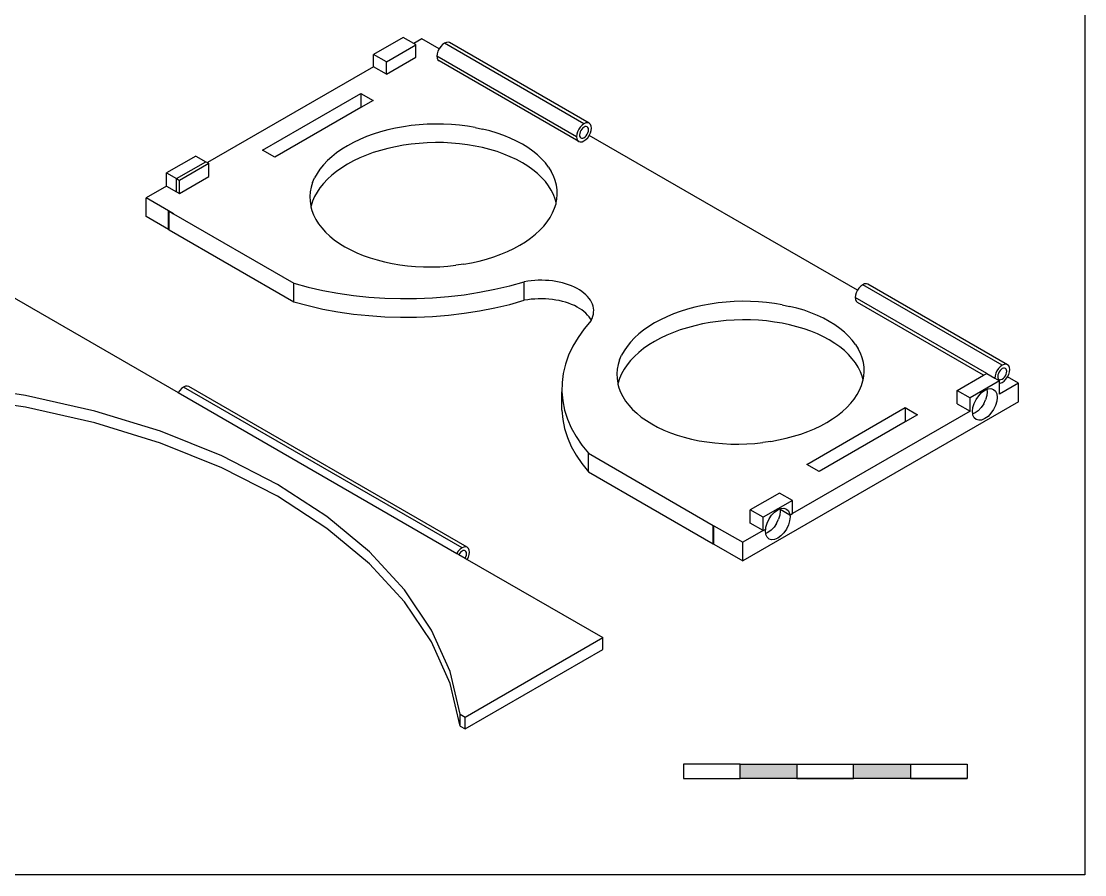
# Model space of a CAD drawing. Header units: inches. Extents: x 53.8 to 140.4, y 43.4 to 72.
# Drawn here: x 121.71 to 140.45, y 43.44 to 58.48 of the extents above; entities that cross this region are included whole.
import ezdxf

# ---------------------------------------------------------------- set-up
doc = ezdxf.new("R2010")
doc.units = ezdxf.units.IN
doc.header["$MEASUREMENT"] = 0

msp = doc.modelspace()

# ---------------------------------------------------------------- hatches: boundary and pattern name
h = msp.add_hatch(color=256)
h.dxf.hatch_style = 1
h.paths.add_polyline_path([(134.375, 45.387), (134.375, 45.137), (135.375, 45.137), (135.375, 45.387)])
h.paths.add_polyline_path([(136.375, 45.387), (136.375, 45.137), (137.375, 45.137), (137.375, 45.387)])

# ---------------------------------------------------------------- linework, layer by layer
for p, q in [((128.437, 58.193), (127.917, 57.893)), ((128.623, 58.085), (128.437, 58.193)), ((128.768, 58.169), (128.623, 58.085)), ((129.072, 57.994), (128.768, 58.169)), ((129.165, 58.091), (129.131, 58.067)), ((129.199, 58.106), (129.165, 58.091)), ((131.624, 56.671), (129.165, 58.091)), ((129.23, 58.109), (129.199, 58.106)), ((129.257, 58.101), (129.23, 58.109)), ((131.717, 56.681), (129.257, 58.101)), ((128.143, 57.762), (128.663, 58.062)), ((128.663, 58.062), (128.623, 58.085)), ((128.663, 57.847), (128.663, 58.062)), ((129.038, 57.906), (129.034, 57.864)), ((129.051, 57.95), (129.038, 57.906)), ((129.072, 57.994), (129.051, 57.95)), ((129.099, 58.033), (129.072, 57.994)), ((129.131, 58.067), (129.099, 58.033)), ((128.143, 57.762), (127.917, 57.893)), ((127.917, 57.678), (127.917, 57.893)), ((128.143, 57.547), (128.663, 57.847)), ((128.143, 57.547), (128.143, 57.762)), ((131.493, 56.444), (129.034, 57.864)), ((129.034, 57.864), (129.038, 57.828)), ((129.038, 57.828), (129.051, 57.799)), ((129.051, 57.799), (129.072, 57.78)), ((131.532, 56.36), (129.072, 57.78)), ((127.917, 57.678), (124.989, 55.987)), ((128.143, 57.547), (127.917, 57.678)), ((125.961, 56.208), (127.693, 57.208)), ((127.693, 57.208), (127.693, 56.958)), ((127.693, 57.208), (127.909, 57.083)), ((127.909, 57.083), (127.693, 56.958)), ((127.693, 56.958), (126.177, 56.083)), ((128.304, 56.594), (128.17, 56.564)), ((128.441, 56.62), (128.304, 56.594)), ((128.58, 56.639), (128.441, 56.62)), ((128.721, 56.654), (128.58, 56.639)), ((128.863, 56.663), (128.721, 56.654)), ((129.006, 56.667), (128.863, 56.663)), ((129.149, 56.666), (129.006, 56.667)), ((129.29, 56.659), (129.149, 56.666)), ((129.431, 56.647), (129.29, 56.659)), ((129.569, 56.629), (129.431, 56.647)), ((129.705, 56.606), (129.569, 56.629)), ((129.705, 56.606), (129.838, 56.579)), ((131.559, 56.613), (131.532, 56.574)), ((131.59, 56.647), (131.559, 56.613)), ((131.605, 56.598), (131.585, 56.578)), ((131.624, 56.671), (131.59, 56.647)), ((131.625, 56.613), (131.605, 56.598)), ((131.658, 56.686), (131.624, 56.671)), ((131.646, 56.621), (131.625, 56.613)), ((131.665, 56.623), (131.646, 56.621)), ((131.69, 56.689), (131.658, 56.686)), ((131.681, 56.617), (131.665, 56.623)), ((131.694, 56.605), (131.681, 56.617)), ((131.717, 56.681), (131.69, 56.689)), ((131.702, 56.587), (131.694, 56.605)), ((131.738, 56.661), (131.717, 56.681)), ((131.751, 56.632), (131.738, 56.661)), ((131.755, 56.596), (131.751, 56.632)), ((131.751, 56.554), (131.755, 56.596)), ((127.79, 56.445), (127.673, 56.396)), ((127.912, 56.489), (127.79, 56.445)), ((128.039, 56.529), (127.912, 56.489)), ((128.17, 56.564), (128.039, 56.529)), ((129.967, 56.546), (129.838, 56.579)), ((130.092, 56.508), (129.967, 56.546)), ((130.212, 56.465), (130.092, 56.508)), ((130.326, 56.418), (130.212, 56.465)), ((130.435, 56.367), (130.326, 56.418)), ((131.498, 56.486), (131.493, 56.444)), ((131.493, 56.444), (131.498, 56.408)), ((131.511, 56.53), (131.498, 56.486)), ((131.498, 56.408), (131.511, 56.379)), ((131.532, 56.574), (131.511, 56.53)), ((131.548, 56.501), (131.545, 56.475)), ((131.545, 56.475), (131.547, 56.453)), ((131.547, 56.453), (131.555, 56.435)), ((131.556, 56.528), (131.548, 56.501)), ((131.555, 56.435), (131.567, 56.423)), ((131.569, 56.554), (131.556, 56.528)), ((131.567, 56.423), (131.583, 56.417)), ((131.585, 56.578), (131.569, 56.554)), ((131.583, 56.417), (131.603, 56.419)), ((131.603, 56.419), (131.623, 56.427)), ((131.623, 56.427), (131.644, 56.442)), ((131.644, 56.442), (131.663, 56.462)), ((131.658, 56.393), (131.69, 56.427)), ((131.663, 56.462), (131.68, 56.486)), ((131.68, 56.486), (131.693, 56.512)), ((131.69, 56.427), (131.717, 56.467)), ((131.693, 56.512), (131.701, 56.539)), ((131.701, 56.539), (131.704, 56.565)), ((131.704, 56.565), (131.702, 56.587)), ((131.717, 56.467), (131.738, 56.51)), ((136.442, 53.739), (131.717, 56.467)), ((131.738, 56.51), (131.751, 56.554)), ((127.356, 56.225), (127.264, 56.16)), ((127.455, 56.285), (127.356, 56.225)), ((127.561, 56.343), (127.455, 56.285)), ((127.673, 56.396), (127.561, 56.343)), ((128.17, 56.238), (128.039, 56.202)), ((128.304, 56.268), (128.17, 56.238)), ((128.441, 56.293), (128.304, 56.268)), ((128.58, 56.313), (128.441, 56.293)), ((128.721, 56.327), (128.58, 56.313)), ((128.863, 56.337), (128.721, 56.327)), ((129.006, 56.34), (128.863, 56.337)), ((129.149, 56.339), (129.006, 56.34)), ((129.29, 56.332), (129.149, 56.339)), ((129.431, 56.32), (129.29, 56.332)), ((129.569, 56.302), (129.431, 56.32)), ((129.705, 56.28), (129.569, 56.302)), ((129.838, 56.252), (129.705, 56.28)), ((129.967, 56.219), (129.838, 56.252)), ((130.092, 56.181), (129.967, 56.219)), ((130.538, 56.312), (130.435, 56.367)), ((130.634, 56.253), (130.538, 56.312)), ((130.723, 56.19), (130.634, 56.253)), ((131.511, 56.379), (131.532, 56.36)), ((131.532, 56.36), (131.559, 56.351)), ((131.559, 56.351), (131.59, 56.354)), ((131.59, 56.354), (131.624, 56.369)), ((131.624, 56.369), (131.658, 56.393)), ((124.787, 56.104), (124.27, 55.805)), ((124.787, 56.104), (124.961, 56.004)), ((126.177, 56.083), (125.961, 56.208)), ((127.179, 56.092), (127.102, 56.022)), ((127.264, 56.16), (127.179, 56.092)), ((127.673, 56.069), (127.561, 56.016)), ((127.79, 56.118), (127.673, 56.069)), ((127.912, 56.163), (127.79, 56.118)), ((128.039, 56.202), (127.912, 56.163)), ((130.212, 56.139), (130.092, 56.181)), ((130.326, 56.092), (130.212, 56.139)), ((130.435, 56.04), (130.326, 56.092)), ((130.538, 55.985), (130.435, 56.04)), ((130.804, 56.123), (130.723, 56.19)), ((130.878, 56.054), (130.804, 56.123)), ((130.943, 55.982), (130.878, 56.054)), ((124.444, 55.705), (124.961, 56.004)), ((125.013, 55.973), (124.496, 55.675)), ((124.961, 56.004), (124.989, 55.987)), ((124.989, 55.987), (125.013, 55.973)), ((125.013, 55.74), (125.013, 55.973)), ((126.972, 55.873), (126.92, 55.796)), ((127.033, 55.949), (126.972, 55.873)), ((127.102, 56.022), (127.033, 55.949)), ((127.356, 55.898), (127.264, 55.833)), ((127.455, 55.959), (127.356, 55.898)), ((127.561, 56.016), (127.455, 55.959)), ((130.634, 55.926), (130.538, 55.985)), ((130.723, 55.863), (130.634, 55.926)), ((130.804, 55.797), (130.723, 55.863)), ((131, 55.908), (130.943, 55.982)), ((131, 55.908), (131.048, 55.831)), ((124.27, 55.805), (124.444, 55.705)), ((124.27, 55.572), (124.27, 55.805)), ((124.444, 55.705), (124.496, 55.675)), ((124.444, 55.472), (124.444, 55.705)), ((124.496, 55.442), (125.013, 55.74)), ((124.496, 55.442), (124.496, 55.675)), ((126.842, 55.636), (126.877, 55.717)), ((126.92, 55.796), (126.877, 55.717)), ((127.102, 55.695), (127.033, 55.622)), ((127.179, 55.766), (127.102, 55.695)), ((127.264, 55.833), (127.179, 55.766)), ((130.878, 55.727), (130.804, 55.797)), ((130.943, 55.655), (130.878, 55.727)), ((131, 55.581), (130.943, 55.655)), ((131.088, 55.752), (131.048, 55.831)), ((131.118, 55.673), (131.088, 55.752)), ((131.139, 55.591), (131.118, 55.673)), ((124.27, 55.572), (123.911, 55.365)), ((124.27, 55.572), (124.444, 55.472)), ((124.444, 55.472), (124.496, 55.442)), ((126.801, 55.473), (126.794, 55.39)), ((126.817, 55.555), (126.801, 55.473)), ((126.842, 55.636), (126.817, 55.555)), ((126.92, 55.469), (126.877, 55.39)), ((126.972, 55.546), (126.92, 55.469)), ((127.033, 55.622), (126.972, 55.546)), ((131.048, 55.504), (131, 55.581)), ((131.088, 55.426), (131.048, 55.504)), ((131.151, 55.51), (131.139, 55.591)), ((131.154, 55.427), (131.151, 55.51)), ((123.911, 55.038), (123.911, 55.365)), ((124.304, 55.138), (123.911, 55.365)), ((126.794, 55.39), (126.797, 55.308)), ((126.797, 55.308), (126.809, 55.226)), ((126.842, 55.309), (126.817, 55.228)), ((126.877, 55.39), (126.842, 55.309)), ((131.118, 55.346), (131.088, 55.426)), ((131.134, 55.282), (131.118, 55.346)), ((131.131, 55.263), (131.134, 55.282)), ((131.134, 55.282), (131.147, 55.345)), ((131.147, 55.345), (131.154, 55.427)), ((124.304, 55.138), (124.315, 55.131)), ((124.304, 54.811), (124.304, 55.138)), ((124.392, 55.087), (124.304, 55.138)), ((124.315, 55.131), (124.391, 55.087)), ((124.315, 54.804), (124.315, 55.131)), ((126.809, 55.226), (126.813, 55.208)), ((126.817, 55.228), (126.813, 55.208)), ((126.813, 55.208), (126.83, 55.145)), ((126.83, 55.145), (126.86, 55.065)), ((131.028, 55.022), (131.071, 55.101)), ((131.071, 55.101), (131.105, 55.182)), ((131.105, 55.182), (131.131, 55.263)), ((124.304, 54.811), (123.911, 55.038)), ((124.392, 55.087), (124.391, 55.087)), ((124.391, 55.087), (126.513, 53.862)), ((126.86, 55.065), (126.9, 54.987)), ((126.9, 54.987), (126.948, 54.91)), ((126.948, 54.91), (127.005, 54.836)), ((130.915, 54.869), (130.975, 54.944)), ((130.975, 54.944), (131.028, 55.022)), ((124.304, 54.811), (124.315, 54.804)), ((124.315, 54.804), (126.513, 53.535)), ((127.005, 54.836), (127.07, 54.763)), ((127.07, 54.763), (127.144, 54.694)), ((130.684, 54.657), (130.768, 54.725)), ((130.768, 54.725), (130.845, 54.796)), ((130.845, 54.796), (130.915, 54.869)), ((127.144, 54.694), (127.225, 54.628)), ((127.225, 54.628), (127.314, 54.565)), ((127.314, 54.565), (127.41, 54.506)), ((130.387, 54.475), (130.492, 54.532)), ((130.492, 54.532), (130.591, 54.593)), ((130.591, 54.593), (130.684, 54.657)), ((127.41, 54.506), (127.513, 54.45)), ((127.513, 54.45), (127.621, 54.399)), ((127.621, 54.399), (127.736, 54.352)), ((127.736, 54.352), (127.856, 54.31)), ((130.036, 54.328), (130.158, 54.373)), ((130.158, 54.373), (130.275, 54.422)), ((130.275, 54.422), (130.387, 54.475)), ((127.856, 54.31), (127.981, 54.272)), ((127.981, 54.272), (128.11, 54.239)), ((128.11, 54.239), (128.243, 54.211)), ((128.243, 54.211), (128.379, 54.188)), ((128.379, 54.188), (128.517, 54.171)), ((128.517, 54.171), (128.657, 54.159)), ((128.657, 54.159), (128.799, 54.152)), ((129.084, 54.154), (129.226, 54.164)), ((129.226, 54.164), (129.368, 54.178)), ((129.507, 54.198), (129.368, 54.178)), ((129.507, 54.198), (129.644, 54.223)), ((129.644, 54.223), (129.778, 54.253)), ((129.778, 54.253), (129.909, 54.288)), ((129.909, 54.288), (130.036, 54.328)), ((128.799, 54.152), (128.942, 54.15)), ((128.942, 54.15), (129.084, 54.154)), ((126.513, 53.535), (126.513, 53.862)), ((126.513, 53.862), (126.765, 53.794)), ((126.765, 53.794), (127.024, 53.735)), ((130.053, 53.755), (130.315, 53.817)), ((130.315, 53.817), (130.571, 53.889)), ((130.632, 53.899), (130.571, 53.889)), ((130.571, 53.562), (130.571, 53.889)), ((130.694, 53.906), (130.632, 53.899)), ((130.756, 53.911), (130.694, 53.906)), ((130.819, 53.914), (130.756, 53.911)), ((130.881, 53.914), (130.819, 53.914)), ((130.944, 53.912), (130.881, 53.914)), ((131.006, 53.908), (130.944, 53.912)), ((131.067, 53.902), (131.006, 53.908)), ((131.128, 53.893), (131.067, 53.902)), ((131.187, 53.882), (131.128, 53.893)), ((131.244, 53.868), (131.187, 53.882)), ((131.3, 53.853), (131.244, 53.868)), ((131.354, 53.835), (131.3, 53.853)), ((131.405, 53.815), (131.354, 53.835)), ((131.455, 53.794), (131.405, 53.815)), ((131.501, 53.77), (131.455, 53.794)), ((136.501, 53.812), (136.469, 53.778)), ((136.535, 53.836), (136.501, 53.812)), ((136.569, 53.851), (136.535, 53.836)), ((138.994, 52.416), (136.535, 53.836)), ((136.6, 53.854), (136.569, 53.851)), ((136.627, 53.846), (136.6, 53.854)), ((139.087, 52.426), (136.627, 53.846)), ((121.472, 53.669), (124.475, 51.935)), ((127.024, 53.735), (127.289, 53.686)), ((127.289, 53.686), (127.56, 53.647)), ((127.56, 53.647), (127.835, 53.618)), ((127.835, 53.618), (128.113, 53.599)), ((128.113, 53.599), (128.393, 53.591)), ((128.674, 53.593), (128.955, 53.605)), ((128.955, 53.605), (129.234, 53.627)), ((129.234, 53.627), (129.511, 53.66)), ((129.511, 53.66), (129.784, 53.702)), ((129.784, 53.702), (130.053, 53.755)), ((131.545, 53.745), (131.501, 53.77)), ((131.586, 53.718), (131.545, 53.745)), ((131.623, 53.69), (131.586, 53.718)), ((131.657, 53.66), (131.623, 53.69)), ((131.688, 53.629), (131.657, 53.66)), ((131.715, 53.596), (131.688, 53.629)), ((131.738, 53.563), (131.715, 53.596)), ((136.408, 53.651), (136.404, 53.609)), ((138.72, 52.272), (136.404, 53.609)), ((136.404, 53.609), (136.408, 53.573)), ((136.421, 53.695), (136.408, 53.651)), ((136.442, 53.739), (136.421, 53.695)), ((136.469, 53.778), (136.442, 53.739)), ((126.513, 53.535), (126.765, 53.467)), ((126.765, 53.467), (127.024, 53.408)), ((127.024, 53.408), (127.289, 53.359)), ((128.393, 53.591), (128.674, 53.593)), ((129.784, 53.376), (130.053, 53.428)), ((130.053, 53.428), (130.315, 53.49)), ((130.315, 53.49), (130.571, 53.562)), ((130.632, 53.572), (130.571, 53.562)), ((130.694, 53.579), (130.632, 53.572)), ((130.756, 53.584), (130.694, 53.579)), ((130.819, 53.587), (130.756, 53.584)), ((130.881, 53.588), (130.819, 53.587)), ((130.944, 53.586), (130.881, 53.588)), ((131.006, 53.581), (130.944, 53.586)), ((131.067, 53.575), (131.006, 53.581)), ((131.128, 53.566), (131.067, 53.575)), ((131.187, 53.555), (131.128, 53.566)), ((131.244, 53.541), (131.187, 53.555)), ((131.3, 53.526), (131.244, 53.541)), ((131.354, 53.508), (131.3, 53.526)), ((131.405, 53.488), (131.354, 53.508)), ((131.455, 53.467), (131.405, 53.488)), ((131.501, 53.443), (131.455, 53.467)), ((131.545, 53.418), (131.501, 53.443)), ((131.586, 53.391), (131.545, 53.418)), ((131.757, 53.529), (131.738, 53.563)), ((131.773, 53.494), (131.757, 53.529)), ((131.784, 53.459), (131.773, 53.494)), ((131.792, 53.423), (131.784, 53.459)), ((131.795, 53.387), (131.792, 53.423)), ((133.448, 53.406), (133.321, 53.366)), ((133.579, 53.441), (133.448, 53.406)), ((133.713, 53.471), (133.579, 53.441)), ((133.85, 53.496), (133.713, 53.471)), ((133.99, 53.516), (133.85, 53.496)), ((134.131, 53.531), (133.99, 53.516)), ((134.273, 53.54), (134.131, 53.531)), ((134.416, 53.544), (134.273, 53.54)), ((134.558, 53.543), (134.416, 53.544)), ((134.7, 53.536), (134.558, 53.543)), ((134.84, 53.524), (134.7, 53.536)), ((134.979, 53.506), (134.84, 53.524)), ((135.114, 53.483), (134.979, 53.506)), ((135.114, 53.483), (135.247, 53.455)), ((135.376, 53.423), (135.247, 53.455)), ((135.501, 53.385), (135.376, 53.423)), ((136.408, 53.573), (136.421, 53.544)), ((136.421, 53.544), (136.442, 53.525)), ((138.666, 52.241), (136.442, 53.525)), ((127.289, 53.359), (127.56, 53.32)), ((127.56, 53.32), (127.835, 53.291)), ((127.835, 53.291), (128.113, 53.272)), ((128.113, 53.272), (128.393, 53.264)), ((128.393, 53.264), (128.674, 53.266)), ((128.674, 53.266), (128.955, 53.278)), ((128.955, 53.278), (129.234, 53.3)), ((129.234, 53.3), (129.511, 53.333)), ((129.511, 53.333), (129.784, 53.376)), ((131.623, 53.363), (131.586, 53.391)), ((131.657, 53.333), (131.623, 53.363)), ((131.688, 53.302), (131.657, 53.333)), ((131.715, 53.27), (131.688, 53.302)), ((131.738, 53.236), (131.715, 53.27)), ((131.752, 53.211), (131.738, 53.236)), ((131.752, 53.211), (131.767, 53.243)), ((131.767, 53.243), (131.78, 53.279)), ((131.78, 53.279), (131.789, 53.315)), ((131.789, 53.315), (131.794, 53.351)), ((131.794, 53.351), (131.795, 53.387)), ((132.97, 53.22), (132.865, 53.162)), ((133.082, 53.273), (132.97, 53.22)), ((133.199, 53.322), (133.082, 53.273)), ((133.321, 53.366), (133.199, 53.322)), ((135.621, 53.342), (135.501, 53.385)), ((135.736, 53.295), (135.621, 53.342)), ((135.845, 53.244), (135.736, 53.295)), ((135.947, 53.189), (135.845, 53.244)), ((131.627, 53.06), (131.519, 52.908)), ((131.751, 53.208), (131.627, 53.06)), ((131.751, 53.208), (131.752, 53.211)), ((132.674, 53.037), (132.589, 52.969)), ((132.766, 53.101), (132.674, 53.037)), ((132.865, 53.162), (132.766, 53.101)), ((133.321, 53.039), (133.199, 52.995)), ((133.448, 53.079), (133.321, 53.039)), ((133.579, 53.114), (133.448, 53.079)), ((133.713, 53.145), (133.579, 53.114)), ((133.85, 53.17), (133.713, 53.145)), ((133.99, 53.19), (133.85, 53.17)), ((134.131, 53.204), (133.99, 53.19)), ((134.273, 53.213), (134.131, 53.204)), ((134.416, 53.217), (134.273, 53.213)), ((134.558, 53.216), (134.416, 53.217)), ((134.7, 53.209), (134.558, 53.216)), ((134.84, 53.197), (134.7, 53.209)), ((134.979, 53.179), (134.84, 53.197)), ((135.114, 53.157), (134.979, 53.179)), ((135.247, 53.129), (135.114, 53.157)), ((135.376, 53.096), (135.247, 53.129)), ((135.501, 53.058), (135.376, 53.096)), ((135.621, 53.016), (135.501, 53.058)), ((136.043, 53.129), (135.947, 53.189)), ((136.132, 53.066), (136.043, 53.129)), ((136.214, 53), (136.132, 53.066)), ((131.519, 52.908), (131.428, 52.753)), ((132.512, 52.899), (132.443, 52.826)), ((132.589, 52.969), (132.512, 52.899)), ((132.97, 52.893), (132.865, 52.836)), ((133.082, 52.946), (132.97, 52.893)), ((133.199, 52.995), (133.082, 52.946)), ((135.736, 52.969), (135.621, 53.016)), ((135.845, 52.917), (135.736, 52.969)), ((135.947, 52.862), (135.845, 52.917)), ((136.043, 52.803), (135.947, 52.862)), ((136.287, 52.931), (136.214, 53)), ((136.352, 52.859), (136.287, 52.931)), ((136.409, 52.784), (136.352, 52.859)), ((131.428, 52.753), (131.354, 52.596)), ((132.33, 52.673), (132.286, 52.593)), ((132.382, 52.75), (132.33, 52.673)), ((132.443, 52.826), (132.382, 52.75)), ((132.674, 52.71), (132.589, 52.643)), ((132.766, 52.775), (132.674, 52.71)), ((132.865, 52.836), (132.766, 52.775)), ((136.132, 52.74), (136.043, 52.803)), ((136.214, 52.674), (136.132, 52.74)), ((136.287, 52.604), (136.214, 52.674)), ((136.409, 52.784), (136.458, 52.708)), ((136.497, 52.629), (136.458, 52.708)), ((131.354, 52.596), (131.298, 52.436)), ((132.252, 52.513), (132.227, 52.431)), ((132.252, 52.513), (132.286, 52.593)), ((132.443, 52.499), (132.382, 52.423)), ((132.512, 52.572), (132.443, 52.499)), ((132.589, 52.643), (132.512, 52.572)), ((136.352, 52.532), (136.287, 52.604)), ((136.409, 52.458), (136.352, 52.532)), ((136.527, 52.549), (136.497, 52.629)), ((136.549, 52.468), (136.527, 52.549)), ((131.298, 52.436), (131.259, 52.274)), ((132.21, 52.349), (132.204, 52.267)), ((132.227, 52.431), (132.21, 52.349)), ((132.33, 52.346), (132.286, 52.267)), ((132.382, 52.423), (132.33, 52.346)), ((136.458, 52.381), (136.409, 52.458)), ((136.497, 52.303), (136.458, 52.381)), ((136.527, 52.223), (136.497, 52.303)), ((136.56, 52.386), (136.549, 52.468)), ((136.556, 52.222), (136.563, 52.304)), ((136.563, 52.304), (136.56, 52.386)), ((138.901, 52.319), (138.881, 52.275)), ((138.929, 52.358), (138.901, 52.319)), ((138.939, 52.299), (138.926, 52.273)), ((138.96, 52.392), (138.929, 52.358)), ((138.955, 52.323), (138.939, 52.299)), ((138.975, 52.343), (138.955, 52.323)), ((138.994, 52.416), (138.96, 52.392)), ((138.995, 52.358), (138.975, 52.343)), ((139.028, 52.431), (138.994, 52.416)), ((139.016, 52.366), (138.995, 52.358)), ((139.035, 52.368), (139.016, 52.366)), ((139.06, 52.434), (139.028, 52.431)), ((139.051, 52.362), (139.035, 52.368)), ((139.064, 52.35), (139.051, 52.362)), ((139.087, 52.426), (139.06, 52.434)), ((139.063, 52.257), (139.071, 52.284)), ((139.071, 52.332), (139.064, 52.35)), ((139.074, 52.31), (139.071, 52.332)), ((139.071, 52.284), (139.074, 52.31)), ((139.108, 52.406), (139.087, 52.426)), ((139.121, 52.377), (139.108, 52.406)), ((139.108, 52.255), (139.121, 52.299)), ((139.125, 52.341), (139.121, 52.377)), ((139.121, 52.299), (139.125, 52.341)), ((131.238, 52.112), (131.234, 51.95)), ((131.259, 52.274), (131.238, 52.112)), ((132.204, 52.267), (132.206, 52.185)), ((132.206, 52.185), (132.218, 52.103)), ((132.218, 52.103), (132.223, 52.085)), ((132.227, 52.105), (132.223, 52.085)), ((132.252, 52.186), (132.227, 52.105)), ((132.286, 52.267), (132.252, 52.186)), ((136.515, 52.058), (136.54, 52.14)), ((136.544, 52.159), (136.527, 52.223)), ((136.54, 52.14), (136.544, 52.159)), ((136.544, 52.159), (136.556, 52.222)), ((138.202, 51.973), (138.666, 52.241)), ((138.947, 52.143), (138.427, 51.843)), ((138.666, 52.241), (138.72, 52.272)), ((138.72, 52.272), (138.722, 52.273)), ((138.722, 52.273), (138.863, 52.191)), ((138.868, 52.231), (138.863, 52.191)), ((138.863, 52.191), (138.947, 52.143)), ((138.881, 52.275), (138.868, 52.231)), ((138.917, 52.246), (138.914, 52.22)), ((138.914, 52.22), (138.917, 52.198)), ((138.926, 52.273), (138.917, 52.246)), ((138.917, 52.198), (138.925, 52.18)), ((138.925, 52.18), (138.937, 52.168)), ((138.937, 52.168), (138.953, 52.162)), ((138.947, 52.098), (138.947, 52.143)), ((139.278, 52.101), (138.947, 51.91)), ((138.947, 52.098), (138.96, 52.099)), ((138.947, 51.91), (138.947, 52.098)), ((138.953, 52.162), (138.972, 52.164)), ((138.96, 52.099), (138.994, 52.114)), ((138.972, 52.164), (138.993, 52.172)), ((138.993, 52.172), (139.014, 52.187)), ((138.994, 52.114), (139.028, 52.138)), ((139.014, 52.187), (139.033, 52.207)), ((139.028, 52.138), (139.06, 52.172)), ((139.033, 52.207), (139.05, 52.231)), ((139.05, 52.231), (139.063, 52.257)), ((139.06, 52.172), (139.087, 52.212)), ((139.087, 52.212), (139.108, 52.255)), ((139.278, 52.101), (139.087, 52.212)), ((139.278, 51.774), (139.278, 52.101)), ((121.782, 51.884), (120.51, 52.074)), ((124.502, 51.975), (124.475, 51.935)), ((124.475, 51.935), (129.382, 49.102)), ((124.534, 52.008), (124.502, 51.975)), ((124.568, 52.033), (124.534, 52.008)), ((124.602, 52.047), (124.568, 52.033)), ((129.475, 49.2), (124.568, 52.033)), ((124.633, 52.051), (124.602, 52.047)), ((124.66, 52.042), (124.633, 52.051)), ((129.567, 49.209), (124.66, 52.042)), ((131.234, 51.623), (131.234, 51.95)), ((131.234, 51.95), (131.249, 51.788)), ((132.223, 52.085), (132.239, 52.022)), ((132.239, 52.022), (132.27, 51.942)), ((132.27, 51.942), (132.309, 51.864)), ((136.437, 51.899), (136.48, 51.978)), ((136.48, 51.978), (136.515, 52.058)), ((138.202, 51.973), (138.427, 51.843)), ((138.202, 51.74), (138.202, 51.973)), ((138.579, 51.88), (138.631, 51.935)), ((138.631, 51.935), (138.687, 51.976)), ((138.687, 51.976), (138.725, 51.992)), ((138.73, 51.951), (138.723, 51.882)), ((138.725, 51.992), (138.743, 51.999)), ((138.725, 51.992), (138.73, 51.951)), ((138.743, 51.999), (138.795, 52.005)), ((138.795, 52.005), (138.84, 51.991)), ((138.84, 51.991), (138.874, 51.959)), ((138.874, 51.959), (138.896, 51.911)), ((138.896, 51.911), (138.903, 51.851)), ((121.782, 51.676), (120.51, 51.866)), ((123.005, 51.609), (121.782, 51.884)), ((131.249, 51.788), (131.281, 51.628)), ((132.309, 51.864), (132.357, 51.787)), ((132.357, 51.787), (132.414, 51.712)), ((139.278, 51.774), (134.421, 48.97)), ((136.255, 51.673), (136.324, 51.746)), ((136.324, 51.746), (136.385, 51.821)), ((136.385, 51.821), (136.437, 51.899)), ((138.202, 51.74), (138.427, 51.61)), ((138.427, 51.61), (138.427, 51.843)), ((138.478, 51.67), (138.499, 51.742)), ((138.499, 51.742), (138.534, 51.814)), ((138.534, 51.814), (138.579, 51.88)), ((138.667, 51.737), (138.622, 51.672)), ((138.667, 51.737), (138.701, 51.809)), ((138.723, 51.882), (138.701, 51.809)), ((138.896, 51.782), (138.874, 51.709)), ((138.903, 51.851), (138.896, 51.782)), ((123.005, 51.402), (121.782, 51.676)), ((124.164, 51.253), (123.005, 51.609)), ((131.234, 51.623), (131.249, 51.462)), ((131.281, 51.628), (131.332, 51.469)), ((132.414, 51.712), (132.48, 51.64)), ((132.48, 51.64), (132.553, 51.571)), ((132.553, 51.571), (132.634, 51.505)), ((138.427, 51.61), (135.297, 49.803)), ((135.551, 50.671), (137.283, 51.671)), ((136.001, 51.47), (136.093, 51.534)), ((136.093, 51.534), (136.178, 51.602)), ((136.178, 51.602), (136.255, 51.673)), ((137.283, 51.671), (137.283, 51.421)), ((137.283, 51.671), (137.5, 51.546)), ((137.5, 51.546), (137.283, 51.421)), ((138.47, 51.601), (138.478, 51.67)), ((138.475, 51.559), (138.47, 51.601)), ((138.514, 51.576), (138.475, 51.559)), ((138.478, 51.54), (138.475, 51.559)), ((138.499, 51.492), (138.478, 51.54)), ((138.57, 51.616), (138.514, 51.576)), ((138.622, 51.672), (138.57, 51.616)), ((138.795, 51.572), (138.743, 51.516)), ((138.84, 51.637), (138.795, 51.572)), ((138.874, 51.709), (138.84, 51.637)), ((124.164, 51.045), (123.005, 51.402)), ((131.249, 51.462), (131.281, 51.301)), ((131.332, 51.469), (131.399, 51.313)), ((132.634, 51.505), (132.723, 51.442)), ((132.723, 51.442), (132.819, 51.383)), ((132.819, 51.383), (132.922, 51.327)), ((135.685, 51.299), (135.796, 51.352)), ((137.283, 51.421), (135.768, 50.546)), ((135.796, 51.352), (135.902, 51.409)), ((135.902, 51.409), (136.001, 51.47)), ((138.534, 51.46), (138.499, 51.492)), ((138.579, 51.447), (138.534, 51.46)), ((138.631, 51.452), (138.579, 51.447)), ((138.687, 51.476), (138.631, 51.452)), ((138.743, 51.516), (138.687, 51.476)), ((125.242, 50.82), (124.164, 51.253)), ((131.281, 51.301), (131.332, 51.142)), ((131.399, 51.313), (131.484, 51.16)), ((131.484, 51.16), (131.586, 51.01)), ((132.922, 51.327), (133.031, 51.276)), ((133.031, 51.276), (133.146, 51.229)), ((133.146, 51.229), (133.266, 51.187)), ((133.266, 51.187), (133.39, 51.149)), ((135.188, 51.13), (135.318, 51.165)), ((135.318, 51.165), (135.445, 51.205)), ((135.445, 51.205), (135.568, 51.25)), ((135.568, 51.25), (135.685, 51.299)), ((125.242, 50.612), (124.164, 51.045)), ((131.332, 51.142), (131.399, 50.986)), ((131.399, 50.986), (131.484, 50.833)), ((131.586, 51.01), (131.704, 50.865)), ((133.39, 51.149), (133.519, 51.116)), ((133.519, 51.116), (133.652, 51.088)), ((133.652, 51.088), (133.788, 51.065)), ((133.788, 51.065), (133.927, 51.048)), ((133.927, 51.048), (134.067, 51.036)), ((134.067, 51.036), (134.209, 51.029)), ((134.209, 51.029), (134.351, 51.027)), ((134.351, 51.027), (134.494, 51.031)), ((134.494, 51.031), (134.636, 51.04)), ((134.636, 51.04), (134.777, 51.055)), ((134.916, 51.075), (134.777, 51.055)), ((134.916, 51.075), (135.053, 51.1)), ((135.053, 51.1), (135.188, 51.13)), ((126.223, 50.317), (125.242, 50.82)), ((131.484, 50.833), (131.586, 50.683)), ((131.704, 50.538), (131.704, 50.865)), ((131.704, 50.865), (133.902, 49.596)), ((126.223, 50.109), (125.242, 50.612)), ((131.586, 50.683), (131.704, 50.538)), ((135.768, 50.546), (135.551, 50.671)), ((131.704, 50.538), (133.902, 49.269)), ((127.095, 49.75), (126.223, 50.317)), ((127.095, 49.542), (126.223, 50.109)), ((135.072, 50.166), (134.555, 49.868)), ((135.297, 50.036), (134.78, 49.738)), ((135.297, 50.036), (135.072, 50.166)), ((135.297, 49.803), (135.297, 50.036)), ((134.78, 49.738), (134.555, 49.868)), ((134.555, 49.634), (134.555, 49.868)), ((134.983, 49.828), (135.039, 49.869)), ((135.039, 49.869), (135.077, 49.886)), ((135.077, 49.886), (135.095, 49.893)), ((135.077, 49.886), (135.078, 49.876)), ((135.251, 49.776), (135.078, 49.876)), ((135.078, 49.876), (135.082, 49.844)), ((135.095, 49.893), (135.147, 49.898)), ((135.147, 49.898), (135.192, 49.884)), ((135.192, 49.884), (135.226, 49.853)), ((135.226, 49.853), (135.248, 49.805)), ((127.845, 49.128), (127.095, 49.75)), ((134.78, 49.504), (134.78, 49.738)), ((134.851, 49.636), (134.886, 49.708)), ((134.886, 49.708), (134.931, 49.773)), ((134.931, 49.773), (134.983, 49.828)), ((135.019, 49.631), (135.053, 49.703)), ((135.075, 49.775), (135.053, 49.703)), ((135.082, 49.844), (135.075, 49.775)), ((135.248, 49.675), (135.226, 49.603)), ((135.248, 49.805), (135.251, 49.776)), ((135.255, 49.744), (135.248, 49.675)), ((135.251, 49.776), (135.297, 49.803)), ((135.251, 49.776), (135.255, 49.744)), ((127.845, 48.92), (127.095, 49.542)), ((133.902, 49.269), (133.902, 49.596)), ((133.902, 49.596), (133.913, 49.59)), ((133.913, 49.263), (133.913, 49.59)), ((133.913, 49.59), (134.421, 49.297)), ((134.78, 49.504), (134.421, 49.297)), ((134.78, 49.504), (134.555, 49.634)), ((134.78, 49.504), (134.826, 49.531)), ((134.822, 49.494), (134.826, 49.531)), ((134.827, 49.453), (134.822, 49.494)), ((134.826, 49.531), (134.83, 49.563)), ((134.83, 49.563), (134.851, 49.636)), ((134.922, 49.51), (134.866, 49.469)), ((134.974, 49.565), (134.922, 49.51)), ((135.019, 49.631), (134.974, 49.565)), ((135.192, 49.531), (135.147, 49.465)), ((135.226, 49.603), (135.192, 49.531)), ((134.421, 48.97), (134.421, 49.297)), ((134.866, 49.469), (134.827, 49.453)), ((134.83, 49.434), (134.827, 49.453)), ((134.851, 49.386), (134.83, 49.434)), ((134.886, 49.354), (134.851, 49.386)), ((134.931, 49.34), (134.886, 49.354)), ((134.983, 49.345), (134.931, 49.34)), ((135.039, 49.369), (134.983, 49.345)), ((135.095, 49.41), (135.039, 49.369)), ((135.147, 49.465), (135.095, 49.41)), ((128.462, 48.459), (127.845, 49.128)), ((129.409, 49.142), (129.382, 49.102)), ((129.382, 49.102), (129.418, 49.081)), ((129.441, 49.175), (129.409, 49.142)), ((129.436, 49.106), (129.419, 49.083)), ((129.455, 49.127), (129.436, 49.106)), ((129.475, 49.2), (129.441, 49.175)), ((129.476, 49.141), (129.455, 49.127)), ((129.509, 49.214), (129.475, 49.2)), ((129.496, 49.15), (129.476, 49.141)), ((129.516, 49.151), (129.496, 49.15)), ((129.54, 49.217), (129.509, 49.214)), ((129.532, 49.146), (129.516, 49.151)), ((129.544, 49.134), (129.532, 49.146)), ((129.567, 49.209), (129.54, 49.217)), ((129.552, 49.116), (129.544, 49.134)), ((129.554, 49.093), (129.552, 49.116)), ((129.588, 49.19), (129.567, 49.209)), ((129.601, 49.161), (129.588, 49.19)), ((129.606, 49.124), (129.601, 49.161)), ((129.601, 49.082), (129.606, 49.124)), ((133.902, 49.269), (133.913, 49.263)), ((133.913, 49.263), (134.421, 48.97)), ((128.462, 48.251), (127.845, 48.92)), ((129.419, 49.083), (129.418, 49.081)), ((129.418, 49.081), (129.531, 49.016)), ((129.531, 49.016), (129.543, 49.041)), ((129.531, 49.016), (129.567, 48.995)), ((129.543, 49.041), (129.551, 49.068)), ((129.551, 49.068), (129.554, 49.093)), ((129.567, 48.995), (129.588, 49.038)), ((129.567, 48.995), (131.954, 47.617)), ((129.588, 49.038), (129.601, 49.082)), ((128.938, 47.752), (128.462, 48.459)), ((128.938, 47.545), (128.462, 48.251)), ((129.266, 47.019), (128.938, 47.752)), ((129.529, 46.217), (131.954, 47.617)), ((131.954, 47.409), (131.954, 47.617)), ((129.266, 46.811), (128.938, 47.545)), ((129.529, 46.009), (131.954, 47.409)), ((129.442, 46.267), (129.266, 47.019)), ((129.442, 46.06), (129.266, 46.811)), ((129.442, 46.06), (129.442, 46.267)), ((129.442, 46.267), (129.529, 46.217)), ((129.529, 46.009), (129.529, 46.217)), ((129.442, 46.06), (129.529, 46.009)), ((134.375, 45.387), (133.375, 45.387)), ((133.375, 45.387), (133.375, 45.137)), ((134.375, 45.137), (134.375, 45.387)), ((134.375, 45.387), (138.375, 45.387)), ((135.375, 45.387), (135.375, 45.137)), ((136.375, 45.137), (136.375, 45.387)), ((137.375, 45.387), (137.375, 45.137)), ((138.375, 45.387), (138.375, 45.137)), ((133.375, 45.137), (134.375, 45.137)), ((138.375, 45.137), (134.375, 45.137)), ((135.375, 45.137), (136.375, 45.137)), ((137.375, 45.137), (138.375, 45.137))]:
    msp.add_line(p, q)
msp.add_lwpolyline([(102.218, 71.959), (140.447, 71.959), (140.447, 43.44), (102.218, 43.44)], close=True)

doc.saveas('drawing.dxf')
